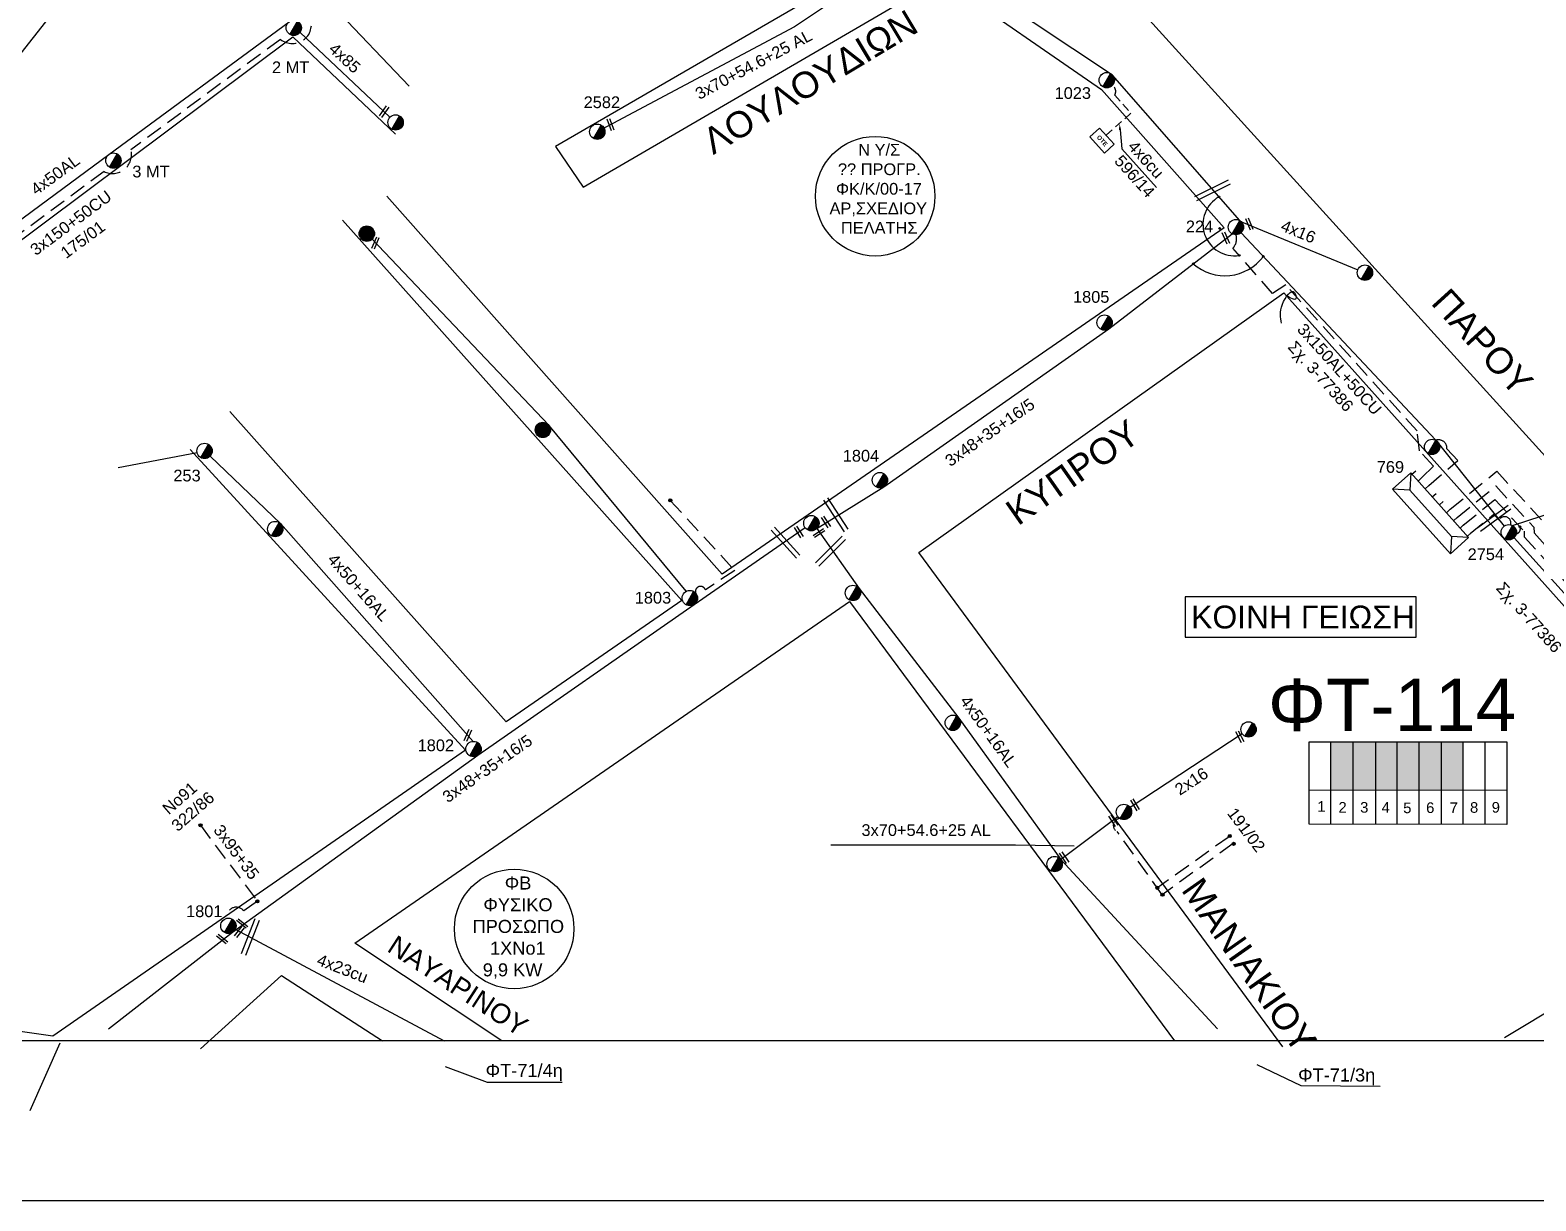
# Model space of a CAD drawing. Header units: millimetres. Extents: x 1421 to 7149, y 883 to 1925.
# Drawn here: x 6526.7 to 6757.9, y 887.4 to 1067.2 of the extents above; entities that cross this region are included whole.
import ezdxf
from ezdxf import colors
from ezdxf.entities.mleader import LeaderData, LeaderLine
from ezdxf.enums import TextEntityAlignment as Align
from ezdxf.math import Vec2, Vec3

# ---------------------------------------------------------------- set-up
doc = ezdxf.new("R2010")
doc.units = ezdxf.units.MM
doc.linetypes.add('DASHED', pattern=[19.05, 12.7, -6.35])
for name, color, linetype in [('2x16', 7, 'Continuous'), ('3x48+35+16_5', 7, 'Continuous'), ('4x23cu', 7, 'Continuous'), ('Pillar', 7, 'Continuous'), ('Pillar OTE', 7, 'Continuous'), ('Άγνωστα', 7, 'Continuous'), ('Γυμνά εναέρια ΧΤ (3Φ) 4x50AL', 7, 'Continuous'), ('Γυμνά εναέρια ΧΤ και ΦΟΠ (3Φ)   4x50+16AL', 7, 'Continuous'), ('Εναέρια παροχή ΧΤ 4x16', 7, 'SYN_LINE'), ('Επιγραφές - Σχήματα', 7, 'Continuous'), ('Καλωδια Χ.Τ 3x95+35', 7, 'DASHED'), ('Καλώδια ΧΤ   3x150+50CU', 7, 'DASHED'), ('Καλώδια ΧΤ   3x150+70AL', 7, 'DASHED'), ('Καλώδια ΧΤ   3x150AL+50CU', 7, 'DASHED'), ('Μηχανική τομή', 7, 'Continuous'), ('Στύλος Ξύλινος', 7, 'Continuous'), ('Στύλος Ξύλινος @ 1', 7, 'Continuous'), ('Στύλος ΦΜ', 7, 'Continuous'), ('Στύλος ΦΜ @ 1', 7, 'Continuous'), ('Συνδέσεις', 7, 'Continuous'), ('Συνεστραμμένα ΧΤ   3x70+54.6+25 AL', 7, 'SYN_LINE'), ('Τομή', 7, 'Continuous'), ('Υποσταθμός πόλεως', 7, 'Continuous'), ('Υπόβαθρο ΔΕΗ', 7, 'Continuous'), ('Υπόγεια καλώδια Παροχών ΧΤ   4x50AL', 7, 'DASHED'), ('Υπόγεια καλώδια Παροχών ΧΤ   4x6', 7, 'DASHED')]:
    doc.layers.add(name, color=color, linetype=linetype)
doc.layers.add('4x8.5', color=1, linetype='Continuous', lineweight=30)
doc.styles.add('arial', font='ARIAL.TTF')
doc.styles.get("Standard").update_dxf_attribs({"font": 'ARIAL.TTF'})
doc.linetypes.add('SYN_LINE', pattern='A,0.5,-0.0001,["/\\/\\/\\/",Standard,S=0.1,R=0,X=0,Y=-0.05],-0.25', length=0.7501)

# ---------------------------------------------------------------- blocks, each defined once
blk = doc.blocks.new('ΥΠΑΡΧΩΝ ΞΥΛΙΝΟΣ ΣΤΥΛΟΣ')
at = {"layer": 'Στύλος Ξύλινος'}
h = blk.add_hatch(color=256, dxfattribs=at)
h.paths.add_polyline_path([(-2.62, 0, 0.270008), (-1.29, -2.28), (1.3, 2.27, 0.576266)])
h.paths.add_polyline_path([(-1.29, -2.28, 0.574793), (2.62, 0, 0.268822), (1.3, 2.27)])
blk.add_line((-1.29, -2.28), (1.3, 2.27), dxfattribs=at)
blk.add_circle((0, 0), 2.62, dxfattribs=at)
at = {"layer": 'Στύλος Ξύλινος', "flags": 4}
for tag, p in [('ΑΡΙΘΜΟΣ', (-4.91, 8.6)), ('ΤΥΠΟΣ', (-4.85, 3.39))]:
    blk.add_attdef(tag, p, '', height=4, dxfattribs=at)
blk = doc.blocks.new('ΥΠΑΡΧΩΝ ΤΣΙΜΕΝΤΕΝΙΟΣ ΣΤΥΛΟΣ')
at = {"layer": 'Στύλος ΦΜ'}
blk.add_hatch(color=256, dxfattribs=at).paths.add_polyline_path([(-1.29, -2.28, 0.574793), (2.62, 0, 0.268822), (1.3, 2.27)])
blk.add_line((-1.29, -2.28), (1.3, 2.27), dxfattribs=at)
blk.add_circle((0, 0), 2.62, dxfattribs=at)
at = {"layer": 'Στύλος ΦΜ', "flags": 4}
for tag, p in [('ΑΡΙΘΜΟΣ', (-4.68, 8.05)), ('ΤΥΠΟΣ', (-4.91, 3.03))]:
    blk.add_attdef(tag, p, '', height=4, dxfattribs=at)
blk = doc.blocks.new('ΥΠΟΣΤΑΘΜΟΣ ΠΟΛΕΩΣ 9 ΑΝΑΧΩΡΗΣΕΩΝ')
at = {"layer": 'Υποσταθμός πόλεως', "ltscale": 40}
for p, q in [((-9.63, -2.82), (-9.63, -4)), ((-7.12, -2.82), (-7.12, -4)), ((-4.84, -2.82), (-4.84, -4)), ((-2.36, -2.82), (-2.36, -4)), ((0.09, -2.82), (0.09, -4)), ((2.55, -2.82), (2.55, -4)), ((5.02, -2.82), (5.02, -4)), ((7.48, -2.82), (7.48, -4)), ((9.61, -2.82), (9.61, -4))]:
    blk.add_line(p, q, dxfattribs=at)
blk.add_lwpolyline([(-10.02, 2.82), (10.02, 2.82), (10.02, -2.82), (-10.02, -2.82)], close=True, dxfattribs=at)
for points in [[(-7.21, 0), (-10.02, 2.82)], [(-10.02, -2.82), (-7.21, 0)], [(-7.21, 0), (7.21, 0)], [(7.21, 0), (10.02, 2.82)], [(10.02, -2.82), (7.21, 0)]]:
    blk.add_lwpolyline(points, dxfattribs=at)
at = {"layer": 'Υποσταθμός πόλεως', "linetype": 'SYN_LINE', "ltscale": 40, "flags": 1}
for tag, p in [('ΜΕΤΑΣΧΗΜΑΤΙΣΜΟΣ', (10.79, 1.71)), ('ΙΣΧΥΣ', (10.77, -1.08)), ('ΑΡΙΘΜΟΣ', (10.89, -3.8))]:
    blk.add_attdef(tag, p, '', height=1.8, dxfattribs=at)
blk = doc.blocks.new('ΤΟΜΗ')
at = {"layer": 'Τομή', "ltscale": 40}
for p, q in [((10.95, 0.22), (-12.13, 0.22)), ((10.95, -2.57), (-12.13, -2.57))]:
    blk.add_line(p, q, dxfattribs=at)
blk = doc.blocks.new('ΜΗΧΑΝΙΚΗ ΤΟΜΗ')
at = {"layer": 'Μηχανική τομή', "ltscale": 40}
for p, q in [((-3.67, 1.17), (3.91, 1.17)), ((3.91, -0.38), (-3.67, -0.38))]:
    blk.add_line(p, q, dxfattribs=at)
blk = doc.blocks.new('_ΣΥΝΔΕΣΗ')
at = {"layer": 'Συνδέσεις', "linetype": 'SYN_LINE', "ltscale": 40}
blk.add_hatch(color=256, dxfattribs=at).paths.add_polyline_path([(0.5, -0.01, 1), (-0.5, -0.01, 1)])
at = {"layer": 'Συνδέσεις'}
blk.add_circle((0, -0.01), 0.5, dxfattribs=at)
blk = doc.blocks.new('PILLAR ΟΤΕ')
at = {"layer": 'Pillar OTE', "ltscale": 40}
blk.add_lwpolyline([(-3.31, 2.02), (3.39, 2.02), (3.39, -1.99), (-3.31, -1.99)], close=True, dxfattribs=at)
at = {"layer": 'Pillar OTE', "insert": (-1.81, 0.71), "char_height": 1.3575, "width": 109.961, "attachment_point": 1}
blk.add_mtext('{\\fArial|b1|i0|c161|p34;OTE}', dxfattribs=at)

msp = doc.modelspace()

# ---------------------------------------------------------------- hatches: boundary and pattern name
at = {"layer": 'Pillar', "linetype": 'DASHED', "lineweight": -3, "ltscale": 0.2}
h = msp.add_hatch(color=2, dxfattribs=at)
h.dxf.hatch_style = 1
h.paths.add_polyline_path([(6726.45, 950.49), (6729.83, 950.49), (6729.83, 957.86), (6726.45, 957.86)])
h = msp.add_hatch(color=85, dxfattribs=at)
h.dxf.hatch_style = 1
h.paths.add_polyline_path([(6729.89, 950.49), (6733.27, 950.49), (6733.27, 957.86), (6729.89, 957.86)])
h = msp.add_hatch(color=173, dxfattribs=at)
h.dxf.hatch_style = 1
h.paths.add_polyline_path([(6736.68, 957.84), (6733.29, 957.84), (6733.29, 950.47), (6736.68, 950.46)])
h = msp.add_hatch(color=151, dxfattribs=at)
h.dxf.hatch_style = 1
h.paths.add_polyline_path([(6740.11, 957.8), (6736.67, 957.8), (6736.67, 950.44), (6740.11, 950.43)])
h = msp.add_hatch(color=6, dxfattribs=at)
h.dxf.hatch_style = 1
h.paths.add_polyline_path([(6743.32, 957.85), (6739.93, 957.85), (6739.93, 950.47), (6743.32, 950.47)])
h = msp.add_hatch(color=30, dxfattribs=at)
h.dxf.hatch_style = 1
h.paths.add_polyline_path([(6746.76, 957.83), (6743.37, 957.83), (6743.37, 950.46), (6746.76, 950.46)])

# ---------------------------------------------------------------- linework, layer by layer
at = {"lineweight": -3, "ltscale": 0.1}
for points in [[(4932.72, 1917.4), (7149.36, 1917.4), (7149.36, 887.4), (4932.72, 887.4)], [(5038.25, 1899.55), (6989.1, 1899.55), (6989.1, 911.99), (5038.25, 911.99)]]:
    msp.add_lwpolyline(points, close=True, dxfattribs=at)
at = {"layer": '2x16', "color": 1, "lineweight": -3, "ltscale": 0.2}
msp.add_lwpolyline([(6695.57, 947.83), (6712.78, 959.14)], dxfattribs=at)
at = {"layer": '3x48+35+16_5', "color": 30, "lineweight": -3, "ltscale": 0.2}
for points in [[(6647.47, 990.63), (6657.77, 997.06), (6692.33, 1021.3), (6711.24, 1035.89)], [(6742.54, 1004.19), (6712.63, 1036.06)], [(6742.54, 1004.19), (6753, 990.99)]]:
    msp.add_lwpolyline(points, dxfattribs=at)
at = {"layer": '3x48+35+16_5', "color": 133, "lineweight": -3, "ltscale": 0.2}
msp.add_lwpolyline([(6538.7, 913.83), (6557.75, 928.64), (6595.44, 955.82), (6628.64, 978.99), (6645.66, 990.79)], dxfattribs=at)
at = {"layer": '3x48+35+16_5', "color": 85, "lineweight": -3, "ltscale": 0.2}
msp.add_lwpolyline([(6754.53, 989.21), (6779.04, 962.13)], dxfattribs=at)
at = {"layer": '4x23cu', "color": 173, "lineweight": -3, "ltscale": 0.1}
msp.add_lwpolyline([(6558.17, 929.12), (6590.26, 911.99)], dxfattribs=at)
at = {"layer": '4x8.5', "color": 85, "lineweight": -3, "ltscale": 0.1}
msp.add_lwpolyline([(6568.11, 1066.82), (6581.92, 1053.78)], dxfattribs=at)
at = {"layer": 'Pillar', "lineweight": -3, "ltscale": 40}
for points in [[(6723.08, 945.22), (6723.08, 957.86), (6753.42, 957.86), (6753.42, 945.19), (6723.08, 945.22)], [(6726.41, 945.21), (6726.41, 957.86)], [(6729.85, 945.21), (6729.85, 957.86)], [(6733.29, 945.21), (6733.29, 957.86)], [(6736.59, 945.2), (6736.59, 957.86)], [(6739.97, 945.2), (6739.97, 957.86)], [(6743.37, 945.2), (6743.37, 957.86)], [(6746.71, 945.19), (6746.71, 957.86)], [(6750.1, 945.19), (6750.1, 957.86)], [(6723.08, 950.5), (6753.42, 950.47)]]:
    msp.add_lwpolyline(points, dxfattribs=at)
at = {"layer": 'Άγνωστα', "lineweight": -3, "ltscale": 0.1}
for p, q in [((6649.61, 942.09), (6677.99, 942.09)), ((6677.99, 942.09), (6686.98, 941.94)), ((6531.25, 911.63), (6526.61, 901.22)), ((6596.88, 905.6), (6590.47, 908)), ((6715.06, 908.33), (6721.78, 905.14)), ((6608.36, 905.6), (6596.88, 905.6)), ((6721.78, 905.14), (6733.99, 905.01))]:
    msp.add_line(p, q, dxfattribs=at)
at = {"layer": 'Άγνωστα', "color": 133, "linetype": 'SYN_LINE', "lineweight": -3, "ltscale": 10}
msp.add_lwpolyline([(6540.17, 1000.01), (6552.3, 1002.33)], dxfattribs=at)
at = {"layer": 'Άγνωστα', "lineweight": -3, "ltscale": 0.1}
for centre in [(6656.43, 1041.66), (6600.99, 929.16)]:
    msp.add_circle(centre, 9.18, dxfattribs=at)
msp.add_spline([(6718.82, 1022.18), (6718.96, 1025.07), (6720.83, 1026.88), (6721.03, 1025.96), (6719.55, 1026.38)], degree=3, dxfattribs=at)
at = {"layer": 'Γυμνά εναέρια ΧΤ (3Φ) 4x50AL', "color": 85, "lineweight": -3, "ltscale": 0.2}
msp.add_lwpolyline([(6494.77, 1007.56), (6508.74, 1025.83), (6514.95, 1030.51), (6538.76, 1048.08), (6566.45, 1068.46), (6621.32, 1107.54)], dxfattribs=at)
at = {"layer": 'Γυμνά εναέρια ΧΤ και ΦΟΠ (3Φ)   4x50+16AL', "color": 2, "lineweight": -3, "ltscale": 0.2}
msp.add_lwpolyline([(6712.41, 1037.94), (6692.88, 1060.25), (6662.43, 1080.5), (6641.04, 1097.53), (6622.29, 1108.22)], dxfattribs=at)
at = {"layer": 'Γυμνά εναέρια ΧΤ και ΦΟΠ (3Φ)   4x50+16AL', "color": 6, "lineweight": -3, "ltscale": 0.2}
msp.add_lwpolyline([(6754.31, 991.09), (6795, 1004.34), (6829.72, 1026.31), (6869.67, 1053.24), (6892.31, 1066.61)], dxfattribs=at)
at = {"layer": 'Γυμνά εναέρια ΧΤ και ΦΟΠ (3Φ)   4x50+16AL', "color": 133, "lineweight": -3, "ltscale": 0.2}
for points in [[(6627.41, 981), (6606.31, 1006.52), (6579.19, 1035.06)], [(6594.68, 957.95), (6565.18, 991.34), (6554.3, 1001.74)]]:
    msp.add_lwpolyline(points, dxfattribs=at)
at = {"layer": 'Γυμνά εναέρια ΧΤ και ΦΟΠ (3Φ)   4x50+16AL', "color": 1, "lineweight": -3, "ltscale": 0.2}
msp.add_lwpolyline([(6647.47, 990.63), (6653.97, 981.42), (6669.28, 961.52), (6684.93, 939.8), (6709.02, 913.83)], dxfattribs=at)
at = {"layer": 'Εναέρια παροχή ΧΤ 4x16', "color": 30, "linetype": 'Continuous', "lineweight": -3, "ltscale": 0.2}
msp.add_lwpolyline([(6712.69, 1037.72), (6730.55, 1030.37)], dxfattribs=at)
at = {"layer": 'Επιγραφές - Σχήματα', "color": 190, "lineweight": -3}
msp.add_lwpolyline([(6704.01, 973.98), (6739.52, 973.98), (6739.52, 980.15), (6704.01, 980.15)], close=True, dxfattribs=at)
at = {"layer": 'Καλωδια Χ.Τ 3x95+35', "color": 133, "lineweight": -3, "ltscale": 0.2}
msp.add_lwpolyline([(6552.81, 945.07), (6561.57, 933.41), (6559.48, 931.91, 0.792522), (6556.89, 930.79)], format="xyb", dxfattribs=at)
at = {"layer": 'Καλώδια ΧΤ   3x150+50CU', "color": 5, "linetype": 'DASHED', "lineweight": -3, "ltscale": 0.2}
msp.add_lwpolyline([(6623.29, 1107.6, -0.568475), (6621.23, 1106.34), (6614.96, 1102.44), (6569.54, 1069.35, -0.807158), (6565.11, 1065.74), (6542.15, 1048.79, -0.644122), (6538.01, 1045.46), (6517.95, 1030.57, -0.691884), (6513.96, 1027.55), (6509.13, 1024.11), (6497.73, 1008.9, -0.630582), (6494.19, 1003.95), (6488.88, 998.18), (6466.36, 968.07, 0.796056), (6461.99, 964.23), (6459.8, 961.37), (6459.87, 959.68), (6454.84, 952.92, 1.060663), (6451.41, 948.67), (6437.56, 931.11, -1.137485), (6435.12, 928.02), (6432.54, 924.6, 0.987053), (6425.68, 919.04)], format="xyb", dxfattribs=at)
at = {"layer": 'Καλώδια ΧΤ   3x150+50CU', "color": 133, "lineweight": -3, "ltscale": 0.2}
msp.add_lwpolyline([(6624.97, 994.95), (6634.87, 984.19), (6630.36, 981.2, 1.033425), (6628.88, 980.7)], format="xyb", dxfattribs=at)
at = {"layer": 'Καλώδια ΧΤ   3x150AL+50CU', "color": 2, "lineweight": -3, "ltscale": 0.2}
msp.add_lwpolyline([(6740.38, 998.46), (6742.17, 1000.19), (6740, 1002.59), (6739.64, 1005.62), (6719.47, 1028.03), (6717.45, 1026.7), (6711.35, 1033.7, 0.276606), (6711.84, 1035.74)], format="xyb", dxfattribs=at)
at = {"layer": 'Καλώδια ΧΤ   3x150AL+50CU', "color": 30, "lineweight": -3, "ltscale": 0.2}
msp.add_lwpolyline([(6741.47, 997.24), (6745.9, 1001.1), (6744.23, 1002.89, 0.525417), (6742.54, 1004.19)], format="xyb", dxfattribs=at)
at = {"layer": 'Καλώδια ΧΤ   3x150AL+50CU', "color": 173, "lineweight": -3, "ltscale": 0.2}
msp.add_lwpolyline([(6744.74, 993.59), (6751.88, 999.43), (6759.2, 991.5), (6759.23, 990.62), (6783.09, 964.25), (6783.51, 962.12), (6802.26, 939.82), (6796.41, 935.89), (6800.78, 931.04), (6805.28, 933.86, -0.470853), (6806.37, 932.9)], format="xyb", dxfattribs=at)
at = {"layer": 'Καλώδια ΧΤ   3x150AL+50CU', "color": 151, "lineweight": -3, "ltscale": 0.2}
msp.add_lwpolyline([(6745.78, 992.31), (6751.72, 997.17), (6757.57, 990.83), (6757.6, 989.96), (6781.56, 963.49), (6781.98, 961.39), (6799.82, 940.16), (6793.91, 936.2), (6800.84, 928.51)], dxfattribs=at)
at = {"layer": 'Καλώδια ΧΤ   3x150AL+50CU', "color": 85, "lineweight": -3, "ltscale": 0.2}
msp.add_lwpolyline([(6746.73, 991.14), (6751.58, 995.1), (6756.08, 990.22), (6756.11, 989.36), (6778.5, 964.64, -0.43071), (6779.66, 962.42)], format="xyb", dxfattribs=at)
at = {"layer": 'Καλώδια ΧΤ   3x150AL+50CU', "color": 6, "lineweight": -3, "ltscale": 0.2}
msp.add_lwpolyline([(6747.79, 989.86), (6751.42, 992.82), (6752.24, 991.93, -0.91185), (6754.01, 991.21)], format="xyb", dxfattribs=at)
at = {"layer": 'Καλώδια ΧΤ   3x150AL+50CU', "color": 1, "lineweight": -3, "ltscale": 0.2}
msp.add_lwpolyline([(6711.41, 942.26), (6700.51, 934.41), (6693.59, 944.12, -0.805792), (6694.05, 946.1)], format="xyb", dxfattribs=at)
msp.add_lwpolyline([(6710.78, 943.32), (6699.76, 935.47)], dxfattribs=at)
at = {"layer": 'Καλώδια ΧΤ   3x150AL+50CU', "color": 85, "lineweight": -3, "ltscale": 0.2}
msp.add_arc((6754.73, 990.59), 0.772, 281.0644, 25.0179, dxfattribs=at)
at = {"layer": 'Συνεστραμμένα ΧΤ   3x70+54.6+25 AL', "color": 2, "linetype": 'SYN_LINE', "lineweight": -3, "ltscale": 20}
msp.add_lwpolyline([(6660.8, 1078.87), (6644.04, 1067.65), (6613.76, 1051.56)], dxfattribs=at)
at = {"layer": 'Συνεστραμμένα ΧΤ   3x70+54.6+25 AL', "color": 1, "lineweight": -3, "ltscale": 10}
msp.add_lwpolyline([(6684.91, 939.84), (6693.69, 946.41)], dxfattribs=at)
at = {"layer": 'Υπόβαθρο ΔΕΗ', "lineweight": -3, "ltscale": 0.2}
for points in [[(6584.87, 1058.56), (6573.26, 1070.72), (6623.08, 1107.14), (6661.59, 1080.75), (6607.33, 1049.3), (6611.57, 1043.03), (6666.56, 1075.08), (6691.2, 1058.03), (6710.03, 1036.81), (6632.92, 983.62), (6581.46, 1041.66)], [(6714.06, 1103.09), (6679.19, 1082.15), (6698.02, 1069.27), (6764.87, 995.62), (6878.53, 1068.92), (6878.78, 1070.46), (6878.78, 1071.56), (6819.34, 1096.58), (6772.41, 1063.69)], [(6564.35, 1099.05), (6539.42, 1081.67), (6497.6, 1028.59), (6251.62, 1032.73)], [(6530.16, 912.71), (6435.65, 926.18), (6509.49, 1023.14), (6567.01, 1066.13), (6582.78, 1051.17)], [(6574.61, 1037.97), (6626.76, 979.6), (6599.75, 960.94), (6557.31, 1008.6)], [(6719.02, 911.05), (6663.14, 986.96), (6719.18, 1026.8), (6797.62, 939.21), (6753.07, 912.45)], [(6551.26, 1002.76), (6593.5, 956.58), (6530.16, 912.71)], [(6599.09, 911.99), (6576.54, 926.98), (6652.5, 979.45), (6702.39, 911.99)], [(6552.85, 910.74), (6565.25, 922), (6580.79, 911.99)]]:
    msp.add_lwpolyline(points, dxfattribs=at)
at = {"layer": 'Υπόβαθρο ΔΕΗ', "lineweight": -3}
for centre, radius, start, end in [((6711.59, 1037.35), 4.83, 119.2532, 278.7231), ((6710.14, 1036.78), 7.33, 228.4428, 323.5482)]:
    msp.add_arc(centre, radius, start, end, dxfattribs=at)
at = {"layer": 'Υπόγεια καλώδια Παροχών ΧΤ   4x6', "color": 2, "linetype": 'DASHED', "ltscale": 0.1}
msp.add_lwpolyline([(6692.83, 1058.66, -0.43459), (6693.21, 1057.2), (6695.69, 1054.4), (6691.94, 1051.07)], format="xyb", dxfattribs=at)

# ---------------------------------------------------------------- block references
at = {"layer": 'Pillar OTE', "xscale": 0.5, "yscale": 0.5, "zscale": 0.5, "rotation": 312}
msp.add_blockref('PILLAR ΟΤΕ', (6691.24, 1050.22), dxfattribs=at)
at = {"layer": 'Καλώδια ΧΤ   3x150+70AL', "color": 6, "lineweight": -3, "ltscale": 20, "xscale": 0.6639456957425547, "yscale": 0.6639456957425547, "zscale": 0.6639456957425547, "rotation": 131.8480094054955}
msp.add_blockref('ΥΠΟΣΤΑΘΜΟΣ ΠΟΛΕΩΣ 9 ΑΝΑΧΩΡΗΣΕΩΝ', (6741.71, 992.98), dxfattribs=at)
at = {"layer": 'Μηχανική τομή', "lineweight": -3}
for p, xscale, yscale, zscale, rotation in [((6581.09, 1054.57), 0.2500000000003021, 0.2500000000003021, 0.2500000000003021, 55.05215852509542), ((6615.68, 1052.64), 0.2499999999996863, 0.2499999999996863, 0.2499999999996863, 290.5710130660217), ((6713.99, 1037.39), 0.2500000000006723, 0.2500000000006723, 0.2500000000006723, 113.1924980472887), ((6710.38, 1035.27), 0.2500000000006723, 0.2500000000006723, 0.2500000000006723, 113.1924980472887), ((6579.76, 1034.41), 0.24999999999865, 0.24999999999865, 0.24999999999865, 66.49744382116846), ((6648.76, 991.6), 0.2499999999997475, 0.2499999999997475, 0.2499999999997475, 303.7095082655959), ((6644.59, 990.08), 0.2499999999998726, 0.2499999999998726, 0.2499999999998726, 302.2157688185972), ((6647.82, 989.83), 0.2499999999999688, 0.2499999999999688, 0.2499999999999688, 33.6704807007204), ((6593.94, 958.83), 0.24999999999865, 0.24999999999865, 0.24999999999865, 66.49744382116846), ((6712.32, 958.64), 0.2500000000001754, 0.2500000000001754, 0.2500000000001754, 297.9978078767303), ((6696.23, 948.19), 0.2500000000004163, 0.2500000000004163, 0.2500000000004163, 301.347071714077), ((6692.88, 945.75), 0.2500000000003419, 0.2500000000003419, 0.2500000000003419, 304.3503700488931), ((6685.35, 940.07), 0.2500000000003419, 0.2500000000003419, 0.2500000000003419, 304.3503700488931), ((6558.73, 928.8), 0.2500000000000246, 0.2500000000000246, 0.2500000000000246, 231.5275572745681), ((6559.32, 930.05), 0.2500000000000246, 0.2500000000000246, 0.2500000000000246, 141.527557274568), ((6556.24, 927.68), 0.2500000000000246, 0.2500000000000246, 0.2500000000000246, 141.527557274568)]:
    msp.add_blockref('ΜΗΧΑΝΙΚΗ ΤΟΜΗ', p, dxfattribs=dict(at, xscale=xscale, yscale=yscale, zscale=zscale, rotation=rotation))
at = {"layer": 'Στύλος Ξύλινος @ 1', "lineweight": -3, "ltscale": 40, "xscale": 0.4499999999998181, "yscale": 0.4499999999998181, "zscale": 0.4499999999998181}
for p in [(6578.37, 1035.91), (6605.4, 1005.77)]:
    msp.add_blockref('ΥΠΑΡΧΩΝ ΞΥΛΙΝΟΣ ΣΤΥΛΟΣ', p, dxfattribs=at)
at = {"layer": 'Στύλος ΦΜ @ 1', "lineweight": -3, "ltscale": 40}
ref = msp.add_blockref('ΥΠΑΡΧΩΝ ΤΣΙΜΕΝΤΕΝΙΟΣ ΣΤΥΛΟΣ', (6567.15, 1067.51), dxfattribs=dict(at, xscale=0.4499999999998181, yscale=0.4499999999998181, zscale=0.4499999999998181))
ref.add_attrib('ΑΡΙΘΜΟΣ', '2 MT', (6563.8, 1060.56), dxfattribs={"layer": 'Στύλος ΦΜ', "height": 1.8, "flags": 4})
ref = msp.add_blockref('ΥΠΑΡΧΩΝ ΤΣΙΜΕΝΤΕΝΙΟΣ ΣΤΥΛΟΣ', (6691.99, 1059.48), dxfattribs=dict(at, xscale=0.4499999999998181, yscale=0.4499999999998181, zscale=0.4499999999998181))
ref.add_attrib('ΑΡΙΘΜΟΣ', '1023', (6683.98, 1056.6), dxfattribs={"layer": 'Στύλος ΦΜ', "height": 1.8, "flags": 4})
ref = msp.add_blockref('ΥΠΑΡΧΩΝ ΤΣΙΜΕΝΤΕΝΙΟΣ ΣΤΥΛΟΣ', (6613.76, 1051.56), dxfattribs=dict(at, xscale=0.4499999999998181, yscale=0.4499999999998181, zscale=0.4499999999998181))
ref.add_attrib('ΑΡΙΘΜΟΣ', '2582', (6611.66, 1055.19), dxfattribs={"layer": 'Στύλος ΦΜ', "height": 1.8, "flags": 4})
at = {"layer": 'Στύλος ΦΜ @ 1', "lineweight": -3, "ltscale": 40, "xscale": 0.4499999999998181, "yscale": 0.4499999999998181, "zscale": 0.4499999999998181}
for p in [(6582.79, 1052.99), (6731.64, 1029.92), (6646.63, 991.46), (6564.3, 990.56), (6653.01, 980.74), (6668.35, 960.8), (6713.76, 959.79), (6694.63, 947.12), (6683.98, 939.12)]:
    msp.add_blockref('ΥΠΑΡΧΩΝ ΤΣΙΜΕΝΤΕΝΙΟΣ ΣΤΥΛΟΣ', p, dxfattribs=at)
at = {"layer": 'Στύλος ΦΜ @ 1', "lineweight": -3, "ltscale": 40}
ref = msp.add_blockref('ΥΠΑΡΧΩΝ ΤΣΙΜΕΝΤΕΝΙΟΣ ΣΤΥΛΟΣ', (6539.46, 1047.13), dxfattribs=dict(at, xscale=0.4499999999998181, yscale=0.4499999999998181, zscale=0.4499999999998181))
ref.add_attrib('ΑΡΙΘΜΟΣ', '3 MT', (6542.36, 1044.55), dxfattribs={"layer": 'Στύλος ΦΜ', "height": 1.8, "flags": 4})
ref = msp.add_blockref('ΥΠΑΡΧΩΝ ΤΣΙΜΕΝΤΕΝΙΟΣ ΣΤΥΛΟΣ', (6711.82, 1036.92), dxfattribs=dict(at, xscale=0.4499999999998181, yscale=0.4499999999998181, zscale=0.4499999999998181))
ref.add_attrib('ΑΡΙΘΜΟΣ', '224', (6704.14, 1036.12), dxfattribs={"layer": 'Στύλος ΦΜ', "height": 1.8, "flags": 4})
ref = msp.add_blockref('ΥΠΑΡΧΩΝ ΤΣΙΜΕΝΤΕΝΙΟΣ ΣΤΥΛΟΣ', (6691.65, 1022.26), dxfattribs=dict(at, xscale=0.4499999999998181, yscale=0.4499999999998181, zscale=0.4499999999998181))
ref.add_attrib('ΑΡΙΘΜΟΣ', '1805', (6686.8, 1025.3), dxfattribs={"layer": 'Στύλος ΦΜ', "height": 1.8, "flags": 4})
ref = msp.add_blockref('ΥΠΑΡΧΩΝ ΤΣΙΜΕΝΤΕΝΙΟΣ ΣΤΥΛΟΣ', (6553.45, 1002.55), dxfattribs=dict(at, xscale=0.4499999999998181, yscale=0.4499999999998181, zscale=0.4499999999998181))
ref.add_attrib('ΤΥΠΟΣ', '253', (6548.66, 997.87), dxfattribs={"layer": 'Στύλος ΦΜ', "height": 1.8, "flags": 4})
ref = msp.add_blockref('ΥΠΑΡΧΩΝ ΤΣΙΜΕΝΤΕΝΙΟΣ ΣΤΥΛΟΣ', (6741.95, 1003.17), dxfattribs=dict(at, xscale=0.4499999999998181, yscale=0.4499999999998181, zscale=0.4499999999998181))
ref.add_attrib('ΑΡΙΘΜΟΣ', '769', (6733.45, 999.19), dxfattribs={"layer": 'Στύλος ΦΜ', "height": 1.8, "flags": 4})
ref = msp.add_blockref('ΥΠΑΡΧΩΝ ΤΣΙΜΕΝΤΕΝΙΟΣ ΣΤΥΛΟΣ', (6657.15, 998.06), dxfattribs=dict(at, xscale=0.4499999999998181, yscale=0.4499999999998181, zscale=0.4499999999998181))
ref.add_attrib('ΑΡΙΘΜΟΣ', '1804', (6651.45, 1000.91), dxfattribs={"layer": 'Στύλος ΦΜ', "height": 1.8, "flags": 4})
ref = msp.add_blockref('ΥΠΑΡΧΩΝ ΤΣΙΜΕΝΤΕΝΙΟΣ ΣΤΥΛΟΣ', (6753.73, 990.07), dxfattribs=dict(at, xscale=0.4499999999998181, yscale=0.4499999999998181, zscale=0.4499999999998181))
ref.add_attrib('ΑΡΙΘΜΟΣ', '2754', (6747.4, 985.79), dxfattribs={"layer": 'Στύλος ΦΜ', "height": 1.8, "flags": 4})
ref = msp.add_blockref('ΥΠΑΡΧΩΝ ΤΣΙΜΕΝΤΕΝΙΟΣ ΣΤΥΛΟΣ', (6627.97, 979.96), dxfattribs=dict(at, xscale=0.4499999999998181, yscale=0.4499999999998181, zscale=0.4499999999998181))
ref.add_attrib('ΑΡΙΘΜΟΣ', '1803', (6619.51, 979.11), dxfattribs={"layer": 'Στύλος ΦΜ', "height": 1.8, "flags": 4})
ref = msp.add_blockref('ΥΠΑΡΧΩΝ ΤΣΙΜΕΝΤΕΝΙΟΣ ΣΤΥΛΟΣ', (6594.75, 956.78), dxfattribs=dict(at, xscale=0.4499999999998181, yscale=0.4499999999998181, zscale=0.4499999999998181))
ref.add_attrib('ΑΡΙΘΜΟΣ', '1802', (6586.17, 956.45), dxfattribs={"layer": 'Στύλος ΦΜ', "height": 1.8, "flags": 4})
ref = msp.add_blockref('ΥΠΑΡΧΩΝ ΤΣΙΜΕΝΤΕΝΙΟΣ ΣΤΥΛΟΣ', (6557.11, 929.63), dxfattribs=dict(at, xscale=0.4499999999998181, yscale=0.4499999999998181, zscale=0.4499999999998181))
ref.add_attrib('ΑΡΙΘΜΟΣ', '1801', (6550.61, 930.97), dxfattribs={"layer": 'Στύλος ΦΜ', "height": 1.8, "flags": 4})
at = {"layer": 'Συνδέσεις', "lineweight": -3}
for p, xscale, yscale, zscale in [((6709.23, 1041.57), 0.25, 0.25, 0.25), ((6709.32, 1036.71), 0.25, 0.25, 0.25), ((6705.29, 1031.3), 0.25, 0.25, 0.25), ((6712.33, 1032.58), 0.25, 0.25, 0.25), ((6716.04, 1032.43), 0.25, 0.25, 0.25), ((6624.97, 994.96), 0.4777242751392805, 0.4777242751392805, 0.4777242751392805), ((6755.43, 990.92), 0.25, 0.25, 0.25), ((6552.82, 945.08), 0.4777242751392805, 0.4777242751392805, 0.4777242751392805), ((6710.88, 943.42), 0.4777242751392805, 0.4777242751392805, 0.4777242751392805), ((6711.47, 942.22), 0.4777242751392805, 0.4777242751392805, 0.4777242751392805), ((6699.75, 935.48), 0.4777242751392805, 0.4777242751392805, 0.4777242751392805), ((6700.55, 934.41), 0.4777242751392805, 0.4777242751392805, 0.4777242751392805), ((6561.57, 933.41), 0.4777242751392805, 0.4777242751392805, 0.4777242751392805)]:
    msp.add_blockref('_ΣΥΝΔΕΣΗ', p, dxfattribs=dict(at, xscale=xscale, yscale=yscale, zscale=zscale))
at = {"layer": 'Τομή', "lineweight": -3}
for p, xscale, yscale, zscale, rotation in [((6708.19, 1042.87), 0.2500000000000249, 0.2500000000000249, 0.2500000000000249, 26.54726154757862), ((6650.75, 992.79), 0.2500000000002268, 0.2500000000002268, 0.2500000000002268, 303.131625128453), ((6751.47, 992.5), 0.2499999999999055, 0.2499999999999055, 0.2499999999999055, 36.09865476030382), ((6642.97, 988.55), 0.2500000000001335, 0.2500000000001335, 0.2500000000001335, 312.0092944512141), ((6649.46, 987.48), 0.2500000000001641, 0.2500000000001641, 0.2500000000001641, 44.97797887048354), ((6560.73, 927.69), 0.2500000000003888, 0.2500000000003888, 0.2500000000003888, 248.917740558956)]:
    msp.add_blockref('ΤΟΜΗ', p, dxfattribs=dict(at, xscale=xscale, yscale=yscale, zscale=zscale, rotation=rotation))

# ---------------------------------------------------------------- texts
at = {"lineweight": -3, "ltscale": 40, "width": 64.8866, "attachment_point": 1, "style": 'arial'}
for s, insert, char_height, rotation in [('ΛΟΥΛΟΥΔΙΩΝ', (6629.49, 1051.38), 4, 30.9811), ('ΠΑΡΟΥ', (6744.58, 1027.87), 4, 312.2608), ('ΚΥΠΡΟΥ', (6676.06, 994.23), 4, 35), ('ΜΑΝΙΑΚΙΟΥ', (6706.59, 937.44), 4, 305.0881), ('ΝΑΥΑΡΙΝΟΥ', (6582.94, 928.35), 3, 327)]:
    msp.add_mtext(s, dxfattribs=dict(at, insert=insert, char_height=char_height, rotation=rotation))
at = {"layer": 'Pillar', "lineweight": -3, "ltscale": 30, "char_height": 1.63, "width": 11.2573, "attachment_point": 1}
for s, insert in [('1', (6724.33, 948.78)), ('2', (6727.57, 948.64)), ('3', (6730.9, 948.64)), ('4', (6734.2, 948.64)), ('5', (6737.51, 948.56)), ('6', (6741.03, 948.59)), ('7', (6744.65, 948.59)), ('8', (6747.77, 948.62)), ('9', (6751.1, 948.64))]:
    msp.add_mtext(s, dxfattribs=dict(at, insert=insert))
at = {"layer": 'Άγνωστα', "lineweight": -3, "ltscale": 0.1}
for s, rotation, p in [('3x70+54.6+25 AL', 27.9806, (6637.76, 1061.89)), ('4x85', 317.6444, (6574.99, 1062.89)), ('4x50AL', 36.3471, (6530.51, 1044.97)), ('3x150+50CU', 36.5962, (6532.92, 1037.57)), ('175/01', 36.5962, (6534.75, 1035.01)), ('4x16', 337.6534, (6721.42, 1036.24)), ('3x150AL+50CU', 311.9979, (6727.73, 1015.11)), ('Σχ. 3-77386', 311.9979, (6724.85, 1014.02)), ('3x48+35+16/5', 35.0508, (6674.03, 1005.41)), ('4x50+16AL', 311.4686, (6577.12, 981.6)), ('Σχ. 3-77386', 311.9979, (6756.84, 977)), ('4x50+16AL', 305.7879, (6673.83, 959.48)), ('3x48+35+16/5', 34.9123, (6596.87, 953.77)), ('2x16', 33.3326, (6704.99, 951.83)), ('No91', 40.9678, (6549.63, 949.24)), ('322/86', 40.9678, (6551.64, 947.2)), ('191/02', 307.0881, (6713.42, 944.37)), ('3x95+35', 306.8944, (6558.35, 940.97)), ('4x23cu', 338.9727, (6574.64, 923.08))]:
    msp.add_text(s, height=1.8, rotation=rotation, dxfattribs=at).set_placement(p, align=Align.MIDDLE_CENTER)
msp.add_text('3x70+54.6+25 AL', height=1.8, dxfattribs=at).set_placement((6664.25, 944.33), align=Align.MIDDLE_CENTER)
at = {"layer": 'Άγνωστα', "lineweight": -3, "ltscale": 0.1, "attachment_point": 1}
for s, insert, char_height, width in [('\\pi4.1018;Ν Υ/Σ\\P\\pi0.9911;?? ΠΡΟΓΡ. \\P\\pi0.69397;ΦΚ/Κ/00-17\\P\\pi-0.29751;ΑΡ,ΣΧΕΔΙΟΥ\\P\\pi1.4509;ΠΕΛΑΤΗΣ', (6649.72, 1049.7), 1.8, 14.3587), ('\\pi5.2652;ΦΒ \\P\\pi1.9836;ΦΥΣΙΚΟ \\P\\pi0.3233;ΠΡΟΣΩΠΟ\\P\\pi3.0068;1ΧΝo1\\P\\pi1.8942;9,9 KW', (6594.28, 937.21), 2, 14.3587), ('ΦΤ-71/4η', (6596.61, 908.42), 2, 6.1629), ('ΦΤ-71/3η', (6721.37, 907.73), 2, 6.1629)]:
    msp.add_mtext(s, dxfattribs=dict(at, insert=insert, char_height=char_height, width=width))
at = {"layer": 'Επιγραφές - Σχήματα', "color": 190, "lineweight": -3, "insert": (6704.96, 978.8), "char_height": 3.5, "width": 35.1311, "attachment_point": 1}
msp.add_mtext('KOINH ΓΕΙΩΣΗ', dxfattribs=at)
at = {"layer": 'Υπόβαθρο ΔΕΗ', "lineweight": -3, "insert": (6716.74, 967.57), "char_height": 8, "width": 84.6573, "attachment_point": 1}
msp.add_mtext('ΦT-114', dxfattribs=at)
at = {"layer": 'Υπόγεια καλώδια Παροχών ΧΤ   4x50AL', "color": 7, "ltscale": 0.2, "char_height": 1.8, "attachment_point": 1, "rotation": 312}
for s, insert in [('4x6cu', (6696.44, 1050.4)), ('596/14', (6694.37, 1048.18))]:
    msp.add_mtext_dynamic_manual_height_columns(s, width=1.8, gutter_width=12.5, heights=[0.118], dxfattribs=dict(at, insert=insert))

# ---------------------------------------------------------------- leaders
at = {"layer": 'Άγνωστα', "linetype": 'Continuous', "ltscale": 0.2}
ml = msp.add_multileader_mtext('Standard', dxfattribs=at)
ml.set_content('', color=256)
ml.set_leader_properties()
ml.build(insert=Vec2(0, 0))
ml.multileader.update_dxf_attribs({"arrow_head_size": 1})
ctx = ml.context
ctx.base_point, ctx.arrow_head_size, ctx.plane_origin, ctx.plane_x_axis, ctx.plane_y_axis = Vec3(6699.65, 1042.99), 1, Vec3(6693.94, 1052.84), Vec3(0.669131, -0.743145), Vec3(0.743145, 0.669131)
notes = []
notes.append((ctx, [(0, (1, 1, 0), (6694.29, 1048.93), (0.669131, -0.743145), 8, [(0, [(6693.94, 1052.84)], 0, [])])]))
ctx.mtext.insert, ctx.mtext.text_direction, ctx.mtext.rotation, ctx.mtext.flow_direction = Vec3(6702.47, 1042.84), Vec3(0.669131, -0.743145), 5.445427, 5
for ctx, leaders in notes:
    for number, flags, end, landing, length, lines in leaders:
        leader = LeaderData()
        leader.index, (leader.has_last_leader_line, leader.has_dogleg_vector, leader.attachment_direction) = number, flags
        leader.last_leader_point, leader.dogleg_vector, leader.dogleg_length = Vec3(end), Vec3(landing), length
        for number, points, colour, breaks in lines:
            line = LeaderLine()
            line.index, line.vertices, line.color, line.breaks = number, Vec3.list(points), colors.encode_raw_color(colour), breaks
            leader.lines.append(line)
        ctx.leaders.append(leader)

doc.saveas('drawing.dxf')
